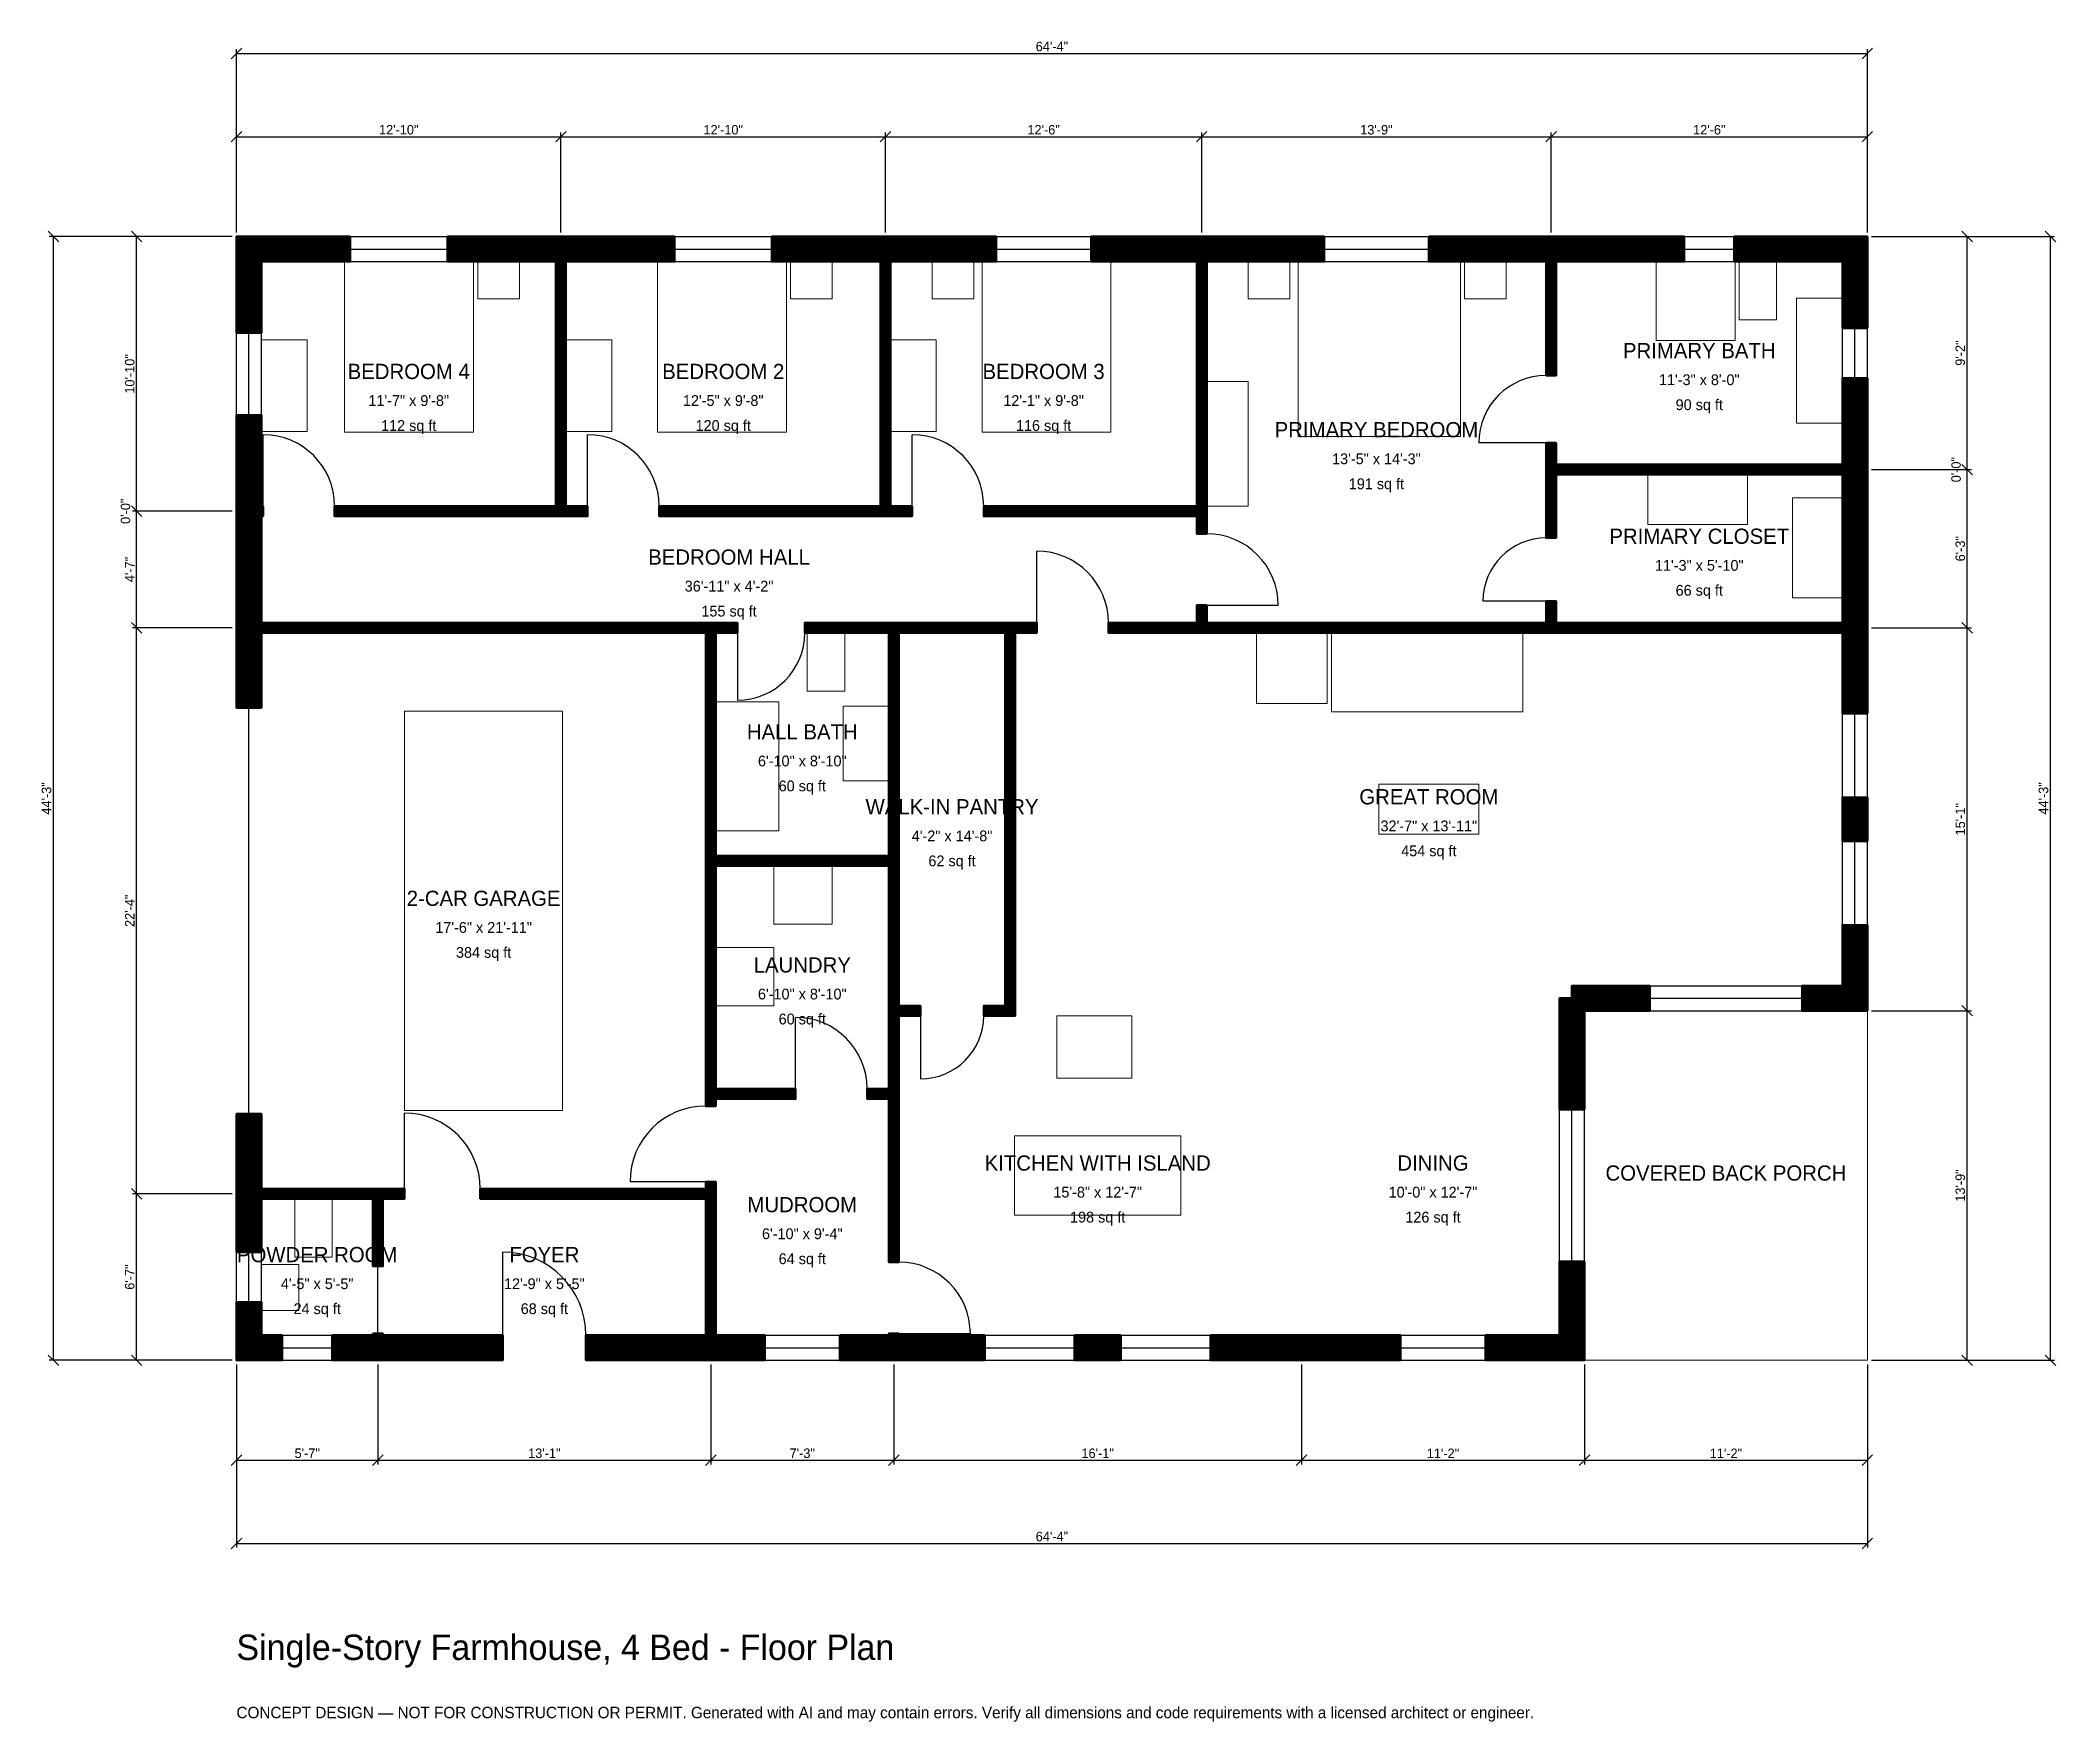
# Model space of a CAD drawing. Header units: inches. Extents: x -93 to 861, y -171 to 624.
import ezdxf
from ezdxf.enums import TextEntityAlignment as Align

# ---------------------------------------------------------------- set-up
doc = ezdxf.new("R2010")
doc.units = ezdxf.units.IN
doc.header["$MEASUREMENT"] = 0
doc.linetypes.add('DASHED', pattern=[0.6, 0.5, -0.1])
for name, color, linetype, lineweight in [('A-ANNO-DIMS', 1, 'Continuous', 13), ('A-ANNO-TEXT', 7, 'Continuous', 18), ('A-AREA-IDEN', 7, 'Continuous', 18), ('A-DOOR', 2, 'Continuous', 25), ('A-FLOR-FIXT', 9, 'Continuous', 13), ('A-FURN', 9, 'Continuous', 13), ('A-GLAZ', 4, 'Continuous', 25), ('A-SITE-PAVE', 8, 'Continuous', 13), ('A-WALL', 7, 'Continuous', 50), ('A-WALL-PATT', 8, 'Continuous', 13)]:
    doc.layers.add(name, color=color, linetype=linetype, lineweight=lineweight)
doc.dimstyles.new('PLAN', dxfattribs={"dimtxt": 4.5, "dimasz": 3, "dimexe": 2, "dimexo": 2, "dimgap": 1, "dimtad": 1, "dimdec": 0, "dimlunit": 4, "dimtsz": 2.5, "dimcen": 2.5, "dimclrd": 1, "dimclre": 1, "dimazin": 3, "dimtfac": 1, "dimtmove": 0, "dimatfit": 3})

msp = doc.modelspace()

# ---------------------------------------------------------------- hatches: boundary and pattern name
at = {"layer": 'A-WALL-PATT'}
h = msp.add_hatch(dxfattribs=at)
h.set_pattern_fill('ANSI31', color=8, scale=0.8)
h.paths.add_polyline_path([(218.5039, 0), (165.3543, 0), (165.3543, 11.811), (218.5039, 11.811), (222.0472, 11.811), (222.0472, 76.378), (115.3543, 76.378), (115.3543, 81.1024), (222.0472, 81.1024), (222.0472, 84.4488), (226.7717, 84.4488), (226.7717, 81.1024), (226.7717, 76.378), (226.7717, 11.811), (230.315, 11.811), (250, 11.811), (250, 0), (230.315, 0), (226.7717, 0), (226.7717, 0), (222.0472, 0), (222.0472, 0), (218.5039, 0)])
h.paths.add_polyline_path([(72.8346, 0), (69.2913, 0), (69.2913, 0), (64.5669, 0), (64.5669, 0), (61.0236, 0), (45.2756, 0), (45.2756, 11.811), (61.0236, 11.811), (64.5669, 11.811), (64.5669, 12.5984), (69.2913, 12.5984), (69.2913, 11.811), (72.8346, 11.811), (125.9843, 11.811), (125.9843, 0), (72.8346, 0)])
h.paths.add_polyline_path([(11.811, 0), (11.811, 0), (0, 0), (0, 0), (0, 0), (0, 11.811), (0, 11.811), (0, 27.5591), (11.811, 27.5591), (11.811, 11.811), (21.6535, 11.811), (21.6535, 0), (11.811, 0)])
h.paths.add_polyline_path([(0, 72.8346), (0, 76.378), (0, 76.378), (0, 81.1024), (0, 81.1024), (0, 84.6457), (0, 116.5354), (11.811, 116.5354), (11.811, 84.6457), (11.811, 81.1024), (64.5669, 81.1024), (69.2913, 81.1024), (79.5276, 81.1024), (79.5276, 76.378), (69.2913, 76.378), (69.2913, 44.4882), (64.5669, 44.4882), (64.5669, 76.378), (11.811, 76.378), (11.811, 72.8346), (11.811, 51.1811), (0, 51.1811), (0, 72.8346)])
h.paths.add_polyline_path([(0, 340.5512), (0, 344.0945), (0, 344.0945), (0, 348.8189), (0, 348.8189), (0, 352.3622), (0, 395.6693), (0, 399.2126), (0, 399.2126), (0, 403.937), (0, 403.937), (0, 407.4803), (0, 447.0472), (11.811, 447.0472), (11.811, 407.4803), (11.811, 403.937), (12.5984, 403.937), (12.5984, 399.2126), (11.811, 399.2126), (11.811, 395.6693), (11.811, 352.3622), (11.811, 348.8189), (222.0472, 348.8189), (226.7717, 348.8189), (237.0079, 348.8189), (237.0079, 344.0945), (226.7717, 344.0945), (226.7717, 238.5827), (308.6614, 238.5827), (308.6614, 344.0945), (268.8976, 344.0945), (268.8976, 348.8189), (308.6614, 348.8189), (313.3858, 348.8189), (363.7795, 348.8189), (368.5039, 348.8189), (378.7402, 348.8189), (378.7402, 344.0945), (368.5039, 344.0945), (368.5039, 167.7165), (368.5039, 162.9921), (363.7795, 162.9921), (353.5433, 162.9921), (353.5433, 167.7165), (363.7795, 167.7165), (363.7795, 344.0945), (313.3858, 344.0945), (313.3858, 238.5827), (313.3858, 233.8583), (313.3858, 167.7165), (323.622, 167.7165), (323.622, 162.9921), (313.3858, 162.9921), (313.3858, 128.3465), (313.3858, 123.622), (313.3858, 46.4567), (308.6614, 46.4567), (308.6614, 123.622), (298.4252, 123.622), (298.4252, 128.3465), (308.6614, 128.3465), (308.6614, 162.9921), (308.6614, 167.7165), (308.6614, 233.8583), (226.7717, 233.8583), (226.7717, 128.3465), (264.5669, 128.3465), (264.5669, 123.622), (226.7717, 123.622), (226.7717, 120.2756), (222.0472, 120.2756), (222.0472, 123.622), (222.0472, 128.3465), (222.0472, 233.8583), (222.0472, 238.5827), (222.0472, 344.0945), (11.811, 344.0945), (11.811, 340.5512), (11.811, 308.6614), (0, 308.6614), (0, 340.5512)])
h.paths.add_polyline_path([(0, 519.685), (0, 519.685), (0, 531.4961), (0, 531.4961), (0, 531.4961), (11.811, 531.4961), (11.811, 531.4961), (53.7402, 531.4961), (53.7402, 519.685), (11.811, 519.685), (11.811, 486.0236), (0, 486.0236), (0, 519.685)])
h.paths.add_polyline_path([(147.6378, 531.4961), (151.1811, 531.4961), (151.1811, 531.4961), (155.9055, 531.4961), (155.9055, 531.4961), (159.4488, 531.4961), (207.2835, 531.4961), (207.2835, 519.685), (159.4488, 519.685), (155.9055, 519.685), (155.9055, 403.937), (166.1417, 403.937), (166.1417, 399.2126), (155.9055, 399.2126), (155.9055, 399.2126), (151.1811, 399.2126), (151.1811, 399.2126), (46.4567, 399.2126), (46.4567, 403.937), (151.1811, 403.937), (151.1811, 519.685), (147.6378, 519.685), (99.8031, 519.685), (99.8031, 531.4961), (147.6378, 531.4961)])
h.paths.add_polyline_path([(301.1811, 531.4961), (304.7244, 531.4961), (304.7244, 531.4961), (309.4488, 531.4961), (309.4488, 531.4961), (312.9921, 531.4961), (359.4488, 531.4961), (359.4488, 519.685), (312.9921, 519.685), (309.4488, 519.685), (309.4488, 403.937), (319.685, 403.937), (319.685, 399.2126), (309.4488, 399.2126), (309.4488, 399.2126), (304.7244, 399.2126), (304.7244, 399.2126), (200, 399.2126), (200, 403.937), (304.7244, 403.937), (304.7244, 519.685), (301.1811, 519.685), (253.3465, 519.685), (253.3465, 531.4961), (301.1811, 531.4961)])
h.paths.add_polyline_path([(450.7874, 531.4961), (454.3307, 531.4961), (454.3307, 531.4961), (459.0551, 531.4961), (459.0551, 531.4961), (462.5984, 531.4961), (514.5669, 531.4961), (514.5669, 519.685), (462.5984, 519.685), (459.0551, 519.685), (459.0551, 403.937), (459.0551, 399.2126), (459.0551, 399.2126), (459.0551, 390.9449), (454.3307, 390.9449), (454.3307, 399.2126), (454.3307, 399.2126), (353.5433, 399.2126), (353.5433, 403.937), (454.3307, 403.937), (454.3307, 519.685), (450.7874, 519.685), (404.3307, 519.685), (404.3307, 531.4961), (450.7874, 531.4961)])
h.paths.add_polyline_path([(616.1417, 531.4961), (619.685, 531.4961), (619.685, 531.4961), (624.4094, 531.4961), (624.4094, 531.4961), (627.9528, 531.4961), (685.0394, 531.4961), (685.0394, 519.685), (627.9528, 519.685), (624.4094, 519.685), (624.4094, 465.748), (619.685, 465.748), (619.685, 519.685), (616.1417, 519.685), (564.1732, 519.685), (564.1732, 531.4961), (616.1417, 531.4961)])
h.paths.add_polyline_path([(759.8425, 531.4961), (759.8425, 531.4961), (771.6535, 531.4961), (771.6535, 531.4961), (771.6536, 531.4961), (771.6536, 519.685), (771.6535, 519.685), (771.6535, 488.189), (759.8425, 488.189), (759.8425, 519.685), (708.6614, 519.685), (708.6614, 531.4961), (759.8425, 531.4961)])
h.paths.add_polyline_path([(771.6535, 427.1654), (771.6535, 423.622), (771.6536, 423.622), (771.6536, 418.8976), (771.6535, 418.8976), (771.6535, 415.3543), (771.6535, 352.3622), (771.6535, 348.8189), (771.6536, 348.8189), (771.6536, 344.0945), (771.6535, 344.0945), (771.6535, 340.5512), (771.6535, 305.9711), (759.8425, 305.9711), (759.8425, 340.5512), (759.8425, 344.0945), (624.4094, 344.0945), (619.685, 344.0945), (459.0551, 344.0945), (454.3307, 344.0945), (412.5984, 344.0945), (412.5984, 348.8189), (454.3307, 348.8189), (454.3307, 357.0866), (459.0551, 357.0866), (459.0551, 348.8189), (619.685, 348.8189), (619.685, 359.0551), (624.4094, 359.0551), (624.4094, 348.8189), (759.8425, 348.8189), (759.8425, 352.3622), (759.8425, 415.3543), (759.8425, 418.8976), (624.4094, 418.8976), (624.4094, 418.8976), (624.4094, 388.9764), (619.685, 388.9764), (619.685, 418.8976), (619.685, 418.8976), (619.685, 423.622), (619.685, 433.8583), (624.4094, 433.8583), (624.4094, 423.622), (759.8425, 423.622), (759.8425, 427.1654), (759.8425, 464.5669), (771.6535, 464.5669), (771.6535, 427.1654)])
h.paths.add_polyline_path([(771.6535, 245.6037), (759.8425, 245.6037), (759.8425, 266.2073), (771.6535, 266.2073), (771.6535, 245.6037)])
h.paths.add_polyline_path([(771.6535, 177.1654), (771.6536, 177.1654), (771.6536, 165.3543), (771.6535, 165.3543), (771.6535, 165.3543), (759.8425, 165.3543), (759.8425, 165.3543), (740.748, 165.3543), (740.748, 177.1654), (759.8425, 177.1654), (759.8425, 205.8399), (771.6535, 205.8399), (771.6535, 177.1654)])
h.paths.add_polyline_path([(637.7953, 165.3543), (637.7953, 118.7008), (625.9843, 118.7008), (625.9843, 171.2598), (631.8898, 171.2598), (631.8898, 177.1654), (668.7008, 177.1654), (668.7008, 165.3543), (637.7953, 165.3543)])
h.paths.add_polyline_path([(637.7953, 11.811), (637.7953, 11.811), (637.7953, 0), (637.7953, 0), (637.7953, 0), (625.9843, 0), (625.9843, 0), (590.9449, 0), (590.9449, 11.811), (625.9843, 11.811), (625.9843, 46.6535), (637.7953, 46.6535), (637.7953, 11.811)])
h.paths.add_polyline_path([(509.8425, 0), (498.0315, 0), (460.8924, 0), (460.8924, 11.811), (498.0315, 11.811), (509.8425, 11.811), (550.7874, 11.811), (550.7874, 0), (509.8425, 0)])
h.paths.add_polyline_path([(396.5879, 0), (396.5879, 11.811), (418.3727, 11.811), (418.3727, 0), (396.5879, 0)])
h.paths.add_polyline_path([(316.9291, 0), (313.3858, 0), (313.3858, 0), (308.6614, 0), (308.6614, 0), (305.1181, 0), (285.4331, 0), (285.4331, 11.811), (305.1181, 11.811), (308.6614, 11.811), (308.6614, 12.5984), (313.3858, 12.5984), (313.3858, 11.811), (316.9291, 11.811), (354.0682, 11.811), (354.0682, 0), (316.9291, 0)])

# ---------------------------------------------------------------- linework, layer by layer
at = {"layer": 'A-DOOR'}
for p, q in [((12.5984, 403.937), (12.5984, 437.7953)), ((166.1417, 403.937), (166.1417, 437.7953)), ((319.685, 403.937), (319.685, 437.7953)), ((619.685, 433.8583), (587.7953, 433.8583)), ((378.7402, 348.8189), (378.7402, 382.6772)), ((459.0551, 357.0866), (492.9134, 357.0866)), ((619.685, 359.0551), (589.7638, 359.0551)), ((237.0079, 344.0945), (237.0079, 312.2047)), ((264.5669, 128.3465), (264.5669, 162.2047)), ((323.622, 162.9921), (323.622, 133.0709)), ((79.5276, 81.1024), (79.5276, 116.9291)), ((222.0472, 84.4488), (186.2205, 84.4488)), ((125.9843, 11.811), (125.9843, 51.1811)), ((66.9291, 12.5984), (66.9291, 44.4882)), ((313.3858, 12.5984), (347.2441, 12.5984))]:
    msp.add_line(p, q, dxfattribs=at)
at = {"layer": 'A-DOOR', "linetype": 'DASHED'}
msp.add_line((5.9055, 116.5354), (5.9055, 308.6614), dxfattribs=at)
at = {"layer": 'A-DOOR'}
for centre, radius, start, end in [((619.685, 433.8583), 31.8898, 90, 180), ((12.5984, 403.937), 33.8583, 0, 90), ((166.1417, 403.937), 33.8583, 0, 90), ((319.685, 403.937), 33.8583, 0, 90), ((378.7402, 348.8189), 33.8583, 0, 90), ((459.0551, 357.0866), 33.8583, 0, 90), ((619.685, 359.0551), 29.9213, 90, 180), ((237.0079, 344.0945), 31.8898, 270, 360), ((264.5669, 128.3465), 33.8583, 0, 90), ((323.622, 162.9921), 29.9213, 270, 360), ((79.5276, 81.1024), 35.8268, 0, 90), ((222.0472, 84.4488), 35.8268, 90, 180), ((125.9843, 11.811), 39.3701, 0, 90), ((313.3858, 12.5984), 33.8583, 0, 90)]:
    msp.add_arc(centre, radius, start, end, dxfattribs=at)
at = {"layer": 'A-FLOR-FIXT'}
for points in [[(671.6535, 482.2835), (709.0551, 482.2835), (709.0551, 519.685), (671.6535, 519.685)], [(711.0236, 492.126), (728.7402, 492.126), (728.7402, 519.685), (711.0236, 519.685)], [(738.189, 443.3071), (759.8425, 443.3071), (759.8425, 502.3622), (738.189, 502.3622)], [(270.0787, 316.5354), (287.7953, 316.5354), (287.7953, 344.0945), (270.0787, 344.0945)], [(226.7717, 250.3937), (256.6929, 250.3937), (256.6929, 311.4173), (226.7717, 311.4173)], [(287.0079, 274.0157), (308.6614, 274.0157), (308.6614, 309.4488), (287.0079, 309.4488)], [(368.1102, 68.7008), (446.8504, 68.7008), (446.8504, 106.1024), (368.1102, 106.1024)], [(27.5591, 48.8189), (45.2756, 48.8189), (45.2756, 76.378), (27.5591, 76.378)], [(11.811, 23.622), (29.5276, 23.622), (29.5276, 45.2756), (11.811, 45.2756)]]:
    msp.add_lwpolyline(points, close=True, dxfattribs=at)
at = {"layer": 'A-FURN'}
for points in [[(51.1811, 438.9764), (112.2047, 438.9764), (112.2047, 519.685), (51.1811, 519.685)], [(114.1732, 501.9685), (133.8583, 501.9685), (133.8583, 519.685), (114.1732, 519.685)], [(199.2126, 438.9764), (260.2362, 438.9764), (260.2362, 519.685), (199.2126, 519.685)], [(262.2047, 501.9685), (281.8898, 501.9685), (281.8898, 519.685), (262.2047, 519.685)], [(329.1339, 501.9685), (348.8189, 501.9685), (348.8189, 519.685), (329.1339, 519.685)], [(352.7559, 438.9764), (413.7795, 438.9764), (413.7795, 519.685), (352.7559, 519.685)], [(478.7402, 501.9685), (498.4252, 501.9685), (498.4252, 519.685), (478.7402, 519.685)], [(502.3622, 437.0079), (579.1339, 437.0079), (579.1339, 519.685), (502.3622, 519.685)], [(581.1024, 501.9685), (600.7874, 501.9685), (600.7874, 519.685), (581.1024, 519.685)], [(11.811, 439.3701), (33.4646, 439.3701), (33.4646, 482.6772), (11.811, 482.6772)], [(155.9055, 439.3701), (177.5591, 439.3701), (177.5591, 482.6772), (155.9055, 482.6772)], [(309.4488, 439.3701), (331.1024, 439.3701), (331.1024, 482.6772), (309.4488, 482.6772)], [(459.0551, 403.937), (478.7402, 403.937), (478.7402, 462.9921), (459.0551, 462.9921)], [(667.7165, 395.2756), (714.9606, 395.2756), (714.9606, 418.8976), (667.7165, 418.8976)], [(736.2205, 360.6299), (759.8425, 360.6299), (759.8425, 407.874), (736.2205, 407.874)], [(482.6772, 310.6299), (516.1417, 310.6299), (516.1417, 344.0945), (482.6772, 344.0945)], [(518.1102, 306.6929), (608.6614, 306.6929), (608.6614, 344.0945), (518.1102, 344.0945)], [(79.5276, 118.1102), (154.3307, 118.1102), (154.3307, 307.0866), (79.5276, 307.0866)], [(540.5512, 248.8189), (587.7953, 248.8189), (587.7953, 272.4409), (540.5512, 272.4409)], [(254.3307, 206.2992), (281.8898, 206.2992), (281.8898, 233.8583), (254.3307, 233.8583)], [(226.7717, 167.7165), (254.3307, 167.7165), (254.3307, 195.2756), (226.7717, 195.2756)], [(388.189, 133.4646), (423.622, 133.4646), (423.622, 162.9921), (388.189, 162.9921)]]:
    msp.add_lwpolyline(points, close=True, dxfattribs=at)
at = {"layer": 'A-GLAZ'}
for p, q in [((53.7402, 531.4961), (99.8031, 531.4961)), ((53.7402, 525.5906), (99.8031, 525.5906)), ((207.2835, 531.4961), (253.3465, 531.4961)), ((207.2835, 525.5906), (253.3465, 525.5906)), ((359.4488, 531.4961), (404.3307, 531.4961)), ((359.4488, 525.5906), (404.3307, 525.5906)), ((514.5669, 531.4961), (564.1732, 531.4961)), ((514.5669, 525.5906), (564.1732, 525.5906)), ((685.0394, 531.4961), (708.6614, 531.4961)), ((685.0394, 525.5906), (708.6614, 525.5906)), ((53.7402, 519.685), (99.8031, 519.685)), ((207.2835, 519.685), (253.3465, 519.685)), ((359.4488, 519.685), (404.3307, 519.685)), ((514.5669, 519.685), (564.1732, 519.685)), ((685.0394, 519.685), (708.6614, 519.685)), ((759.8425, 464.5669), (759.8425, 488.189)), ((765.748, 464.5669), (765.748, 488.189)), ((771.6535, 464.5669), (771.6535, 488.189)), ((0, 447.0472), (0, 486.0236)), ((5.9055, 447.0472), (5.9055, 486.0236)), ((11.811, 447.0472), (11.811, 486.0236)), ((759.8425, 266.2073), (759.8425, 305.9711)), ((765.748, 266.2073), (765.748, 305.9711)), ((771.6535, 266.2073), (771.6535, 305.9711)), ((759.8425, 205.8399), (759.8425, 245.6037)), ((765.748, 205.8399), (765.748, 245.6037)), ((771.6535, 205.8399), (771.6535, 245.6037)), ((668.7008, 177.1654), (740.748, 177.1654)), ((668.7008, 171.2598), (740.748, 171.2598)), ((668.7008, 165.3543), (740.748, 165.3543)), ((625.9843, 46.6535), (625.9843, 118.7008)), ((631.8898, 46.6535), (631.8898, 118.7008)), ((637.7953, 46.6535), (637.7953, 118.7008)), ((0, 27.5591), (0, 51.1811)), ((5.9055, 27.5591), (5.9055, 51.1811)), ((11.811, 27.5591), (11.811, 51.1811)), ((21.6535, 11.811), (45.2756, 11.811)), ((250, 11.811), (285.4331, 11.811)), ((354.0682, 11.811), (396.5879, 11.811)), ((418.3727, 11.811), (460.8924, 11.811)), ((550.7874, 11.811), (590.9449, 11.811)), ((21.6535, 5.9055), (45.2756, 5.9055)), ((21.6535, 0), (45.2756, 0)), ((250, 5.9055), (285.4331, 5.9055)), ((250, 0), (285.4331, 0)), ((354.0682, 5.9055), (396.5879, 5.9055)), ((354.0682, 0), (396.5879, 0)), ((418.3727, 5.9055), (460.8924, 5.9055)), ((418.3727, 0), (460.8924, 0)), ((550.7874, 5.9055), (590.9449, 5.9055)), ((550.7874, 0), (590.9449, 0))]:
    msp.add_line(p, q, dxfattribs=at)
at = {"layer": 'A-SITE-PAVE', "linetype": 'DASHED'}
msp.add_lwpolyline([(637.7953, 0), (771.6535, 0), (771.6535, 165.3543), (637.7953, 165.3543)], close=True, dxfattribs=at)
at = {"layer": 'A-WALL'}
for points in [[(0, 519.685), (0, 519.685), (0, 531.4961), (0, 531.4961), (0, 531.4961), (11.811, 531.4961), (11.811, 531.4961), (53.7402, 531.4961), (53.7402, 519.685), (11.811, 519.685), (11.811, 486.0236), (0, 486.0236), (0, 519.685)], [(147.6378, 531.4961), (151.1811, 531.4961), (151.1811, 531.4961), (155.9055, 531.4961), (155.9055, 531.4961), (159.4488, 531.4961), (207.2835, 531.4961), (207.2835, 519.685), (159.4488, 519.685), (155.9055, 519.685), (155.9055, 403.937), (166.1417, 403.937), (166.1417, 399.2126), (155.9055, 399.2126), (155.9055, 399.2126), (151.1811, 399.2126), (151.1811, 399.2126), (46.4567, 399.2126), (46.4567, 403.937), (151.1811, 403.937), (151.1811, 519.685), (147.6378, 519.685), (99.8031, 519.685), (99.8031, 531.4961), (147.6378, 531.4961)], [(301.1811, 531.4961), (304.7244, 531.4961), (304.7244, 531.4961), (309.4488, 531.4961), (309.4488, 531.4961), (312.9921, 531.4961), (359.4488, 531.4961), (359.4488, 519.685), (312.9921, 519.685), (309.4488, 519.685), (309.4488, 403.937), (319.685, 403.937), (319.685, 399.2126), (309.4488, 399.2126), (309.4488, 399.2126), (304.7244, 399.2126), (304.7244, 399.2126), (200, 399.2126), (200, 403.937), (304.7244, 403.937), (304.7244, 519.685), (301.1811, 519.685), (253.3465, 519.685), (253.3465, 531.4961), (301.1811, 531.4961)], [(450.7874, 531.4961), (454.3307, 531.4961), (454.3307, 531.4961), (459.0551, 531.4961), (459.0551, 531.4961), (462.5984, 531.4961), (514.5669, 531.4961), (514.5669, 519.685), (462.5984, 519.685), (459.0551, 519.685), (459.0551, 403.937), (459.0551, 399.2126), (459.0551, 399.2126), (459.0551, 390.9449), (454.3307, 390.9449), (454.3307, 399.2126), (454.3307, 399.2126), (353.5433, 399.2126), (353.5433, 403.937), (454.3307, 403.937), (454.3307, 519.685), (450.7874, 519.685), (404.3307, 519.685), (404.3307, 531.4961), (450.7874, 531.4961)], [(616.1417, 531.4961), (619.685, 531.4961), (619.685, 531.4961), (624.4094, 531.4961), (624.4094, 531.4961), (627.9528, 531.4961), (685.0394, 531.4961), (685.0394, 519.685), (627.9528, 519.685), (624.4094, 519.685), (624.4094, 465.748), (619.685, 465.748), (619.685, 519.685), (616.1417, 519.685), (564.1732, 519.685), (564.1732, 531.4961), (616.1417, 531.4961)], [(759.8425, 531.4961), (759.8425, 531.4961), (771.6535, 531.4961), (771.6535, 531.4961), (771.6536, 531.4961), (771.6536, 519.685), (771.6535, 519.685), (771.6535, 488.189), (759.8425, 488.189), (759.8425, 519.685), (708.6614, 519.685), (708.6614, 531.4961), (759.8425, 531.4961)], [(771.6535, 427.1654), (771.6535, 423.622), (771.6536, 423.622), (771.6536, 418.8976), (771.6535, 418.8976), (771.6535, 415.3543), (771.6535, 352.3622), (771.6535, 348.8189), (771.6536, 348.8189), (771.6536, 344.0945), (771.6535, 344.0945), (771.6535, 340.5512), (771.6535, 305.9711), (759.8425, 305.9711), (759.8425, 340.5512), (759.8425, 344.0945), (624.4094, 344.0945), (619.685, 344.0945), (459.0551, 344.0945), (454.3307, 344.0945), (412.5984, 344.0945), (412.5984, 348.8189), (454.3307, 348.8189), (454.3307, 357.0866), (459.0551, 357.0866), (459.0551, 348.8189), (619.685, 348.8189), (619.685, 359.0551), (624.4094, 359.0551), (624.4094, 348.8189), (759.8425, 348.8189), (759.8425, 352.3622), (759.8425, 415.3543), (759.8425, 418.8976), (624.4094, 418.8976), (624.4094, 418.8976), (624.4094, 388.9764), (619.685, 388.9764), (619.685, 418.8976), (619.685, 418.8976), (619.685, 423.622), (619.685, 433.8583), (624.4094, 433.8583), (624.4094, 423.622), (759.8425, 423.622), (759.8425, 427.1654), (759.8425, 464.5669), (771.6535, 464.5669), (771.6535, 427.1654)], [(0, 340.5512), (0, 344.0945), (0, 344.0945), (0, 348.8189), (0, 348.8189), (0, 352.3622), (0, 395.6693), (0, 399.2126), (0, 399.2126), (0, 403.937), (0, 403.937), (0, 407.4803), (0, 447.0472), (11.811, 447.0472), (11.811, 407.4803), (11.811, 403.937), (12.5984, 403.937), (12.5984, 399.2126), (11.811, 399.2126), (11.811, 395.6693), (11.811, 352.3622), (11.811, 348.8189), (222.0472, 348.8189), (226.7717, 348.8189), (237.0079, 348.8189), (237.0079, 344.0945), (226.7717, 344.0945), (226.7717, 238.5827), (308.6614, 238.5827), (308.6614, 344.0945), (268.8976, 344.0945), (268.8976, 348.8189), (308.6614, 348.8189), (313.3858, 348.8189), (363.7795, 348.8189), (368.5039, 348.8189), (378.7402, 348.8189), (378.7402, 344.0945), (368.5039, 344.0945), (368.5039, 167.7165), (368.5039, 162.9921), (363.7795, 162.9921), (353.5433, 162.9921), (353.5433, 167.7165), (363.7795, 167.7165), (363.7795, 344.0945), (313.3858, 344.0945), (313.3858, 238.5827), (313.3858, 233.8583), (313.3858, 167.7165), (323.622, 167.7165), (323.622, 162.9921), (313.3858, 162.9921), (313.3858, 128.3465), (313.3858, 123.622), (313.3858, 46.4567), (308.6614, 46.4567), (308.6614, 123.622), (298.4252, 123.622), (298.4252, 128.3465), (308.6614, 128.3465), (308.6614, 162.9921), (308.6614, 167.7165), (308.6614, 233.8583), (226.7717, 233.8583), (226.7717, 128.3465), (264.5669, 128.3465), (264.5669, 123.622), (226.7717, 123.622), (226.7717, 120.2756), (222.0472, 120.2756), (222.0472, 123.622), (222.0472, 128.3465), (222.0472, 233.8583), (222.0472, 238.5827), (222.0472, 344.0945), (11.811, 344.0945), (11.811, 340.5512), (11.811, 308.6614), (0, 308.6614), (0, 340.5512)], [(771.6535, 245.6037), (759.8425, 245.6037), (759.8425, 266.2073), (771.6535, 266.2073), (771.6535, 245.6037)], [(771.6535, 177.1654), (771.6536, 177.1654), (771.6536, 165.3543), (771.6535, 165.3543), (771.6535, 165.3543), (759.8425, 165.3543), (759.8425, 165.3543), (740.748, 165.3543), (740.748, 177.1654), (759.8425, 177.1654), (759.8425, 205.8399), (771.6535, 205.8399), (771.6535, 177.1654)], [(637.7953, 165.3543), (637.7953, 118.7008), (625.9843, 118.7008), (625.9843, 171.2598), (631.8898, 171.2598), (631.8898, 177.1654), (668.7008, 177.1654), (668.7008, 165.3543), (637.7953, 165.3543)], [(0, 72.8346), (0, 76.378), (0, 76.378), (0, 81.1024), (0, 81.1024), (0, 84.6457), (0, 116.5354), (11.811, 116.5354), (11.811, 84.6457), (11.811, 81.1024), (64.5669, 81.1024), (69.2913, 81.1024), (79.5276, 81.1024), (79.5276, 76.378), (69.2913, 76.378), (69.2913, 44.4882), (64.5669, 44.4882), (64.5669, 76.378), (11.811, 76.378), (11.811, 72.8346), (11.811, 51.1811), (0, 51.1811), (0, 72.8346)], [(218.5039, 0), (165.3543, 0), (165.3543, 11.811), (218.5039, 11.811), (222.0472, 11.811), (222.0472, 76.378), (115.3543, 76.378), (115.3543, 81.1024), (222.0472, 81.1024), (222.0472, 84.4488), (226.7717, 84.4488), (226.7717, 81.1024), (226.7717, 76.378), (226.7717, 11.811), (230.315, 11.811), (250, 11.811), (250, 0), (230.315, 0), (226.7717, 0), (226.7717, 0), (222.0472, 0), (222.0472, 0), (218.5039, 0)], [(637.7953, 11.811), (637.7953, 11.811), (637.7953, 0), (637.7953, 0), (637.7953, 0), (625.9843, 0), (625.9843, 0), (590.9449, 0), (590.9449, 11.811), (625.9843, 11.811), (625.9843, 46.6535), (637.7953, 46.6535), (637.7953, 11.811)], [(11.811, 0), (11.811, 0), (0, 0), (0, 0), (0, 0), (0, 11.811), (0, 11.811), (0, 27.5591), (11.811, 27.5591), (11.811, 11.811), (21.6535, 11.811), (21.6535, 0), (11.811, 0)], [(72.8346, 0), (69.2913, 0), (69.2913, 0), (64.5669, 0), (64.5669, 0), (61.0236, 0), (45.2756, 0), (45.2756, 11.811), (61.0236, 11.811), (64.5669, 11.811), (64.5669, 12.5984), (69.2913, 12.5984), (69.2913, 11.811), (72.8346, 11.811), (125.9843, 11.811), (125.9843, 0), (72.8346, 0)], [(316.9291, 0), (313.3858, 0), (313.3858, 0), (308.6614, 0), (308.6614, 0), (305.1181, 0), (285.4331, 0), (285.4331, 11.811), (305.1181, 11.811), (308.6614, 11.811), (308.6614, 12.5984), (313.3858, 12.5984), (313.3858, 11.811), (316.9291, 11.811), (354.0682, 11.811), (354.0682, 0), (316.9291, 0)], [(396.5879, 0), (396.5879, 11.811), (418.3727, 11.811), (418.3727, 0), (396.5879, 0)], [(509.8425, 0), (498.0315, 0), (460.8924, 0), (460.8924, 11.811), (498.0315, 11.811), (509.8425, 11.811), (550.7874, 11.811), (550.7874, 0), (509.8425, 0)]]:
    msp.add_lwpolyline(points, close=True, dxfattribs=at)

# ---------------------------------------------------------------- texts
at = {"layer": 'A-ANNO-TEXT'}
for s, height, p in [('Single-Story Farmhouse, 4 Bed - Floor Plan', 12, (0, -141.7323)), ('CONCEPT DESIGN — NOT FOR CONSTRUCTION OR PERMIT. Generated with AI and may contain errors. Verify all dimensions and code requirements with a licensed architect or engineer.', 5.4, (0, -169.2913))]:
    msp.add_text(s, height=height, dxfattribs=at).set_placement(p)
at = {"layer": 'A-AREA-IDEN'}
for s, height, p in [('PRIMARY BATH', 7.2, (692.126, 477.5591)), ('BEDROOM 4', 7.2, (81.4961, 467.7165)), ('BEDROOM 2', 7.2, (230.315, 467.7165)), ('BEDROOM 3', 7.2, (381.8898, 467.7165)), ('11\'-3" x 8\'-0"', 5.1, (692.126, 463.7795)), ('11\'-7" x 9\'-8"', 5.1, (81.4961, 453.937)), ('12\'-5" x 9\'-8"', 5.1, (230.315, 453.937)), ('12\'-1" x 9\'-8"', 5.1, (381.8898, 453.937)), ('90 sq ft', 5.1, (692.126, 451.9685)), ('112 sq ft', 5.1, (81.4961, 442.126)), ('120 sq ft', 5.1, (230.315, 442.126)), ('116 sq ft', 5.1, (381.8898, 442.126)), ('PRIMARY BEDROOM', 7.2, (539.3701, 440.1575)), ('13\'-5" x 14\'-3"', 5.1, (539.3701, 426.378)), ('191 sq ft', 5.1, (539.3701, 414.5669)), ('PRIMARY CLOSET', 7.2, (692.126, 389.7638)), ('BEDROOM HALL', 7.2, (233.0709, 379.9213)), ('11\'-3" x 5\'-10"', 5.1, (692.126, 375.9843)), ('36\'-11" x 4\'-2"', 5.1, (233.0709, 366.1417)), ('66 sq ft', 5.1, (692.126, 364.1732)), ('155 sq ft', 5.1, (233.0709, 354.3307)), ('HALL BATH', 7.2, (267.7165, 297.2441)), ('6\'-10" x 8\'-10"', 5.1, (267.7165, 283.4646)), ('60 sq ft', 5.1, (267.7165, 271.6535)), ('GREAT ROOM', 7.2, (564.1732, 266.5354)), ('WALK-IN PANTRY', 7.2, (338.5827, 261.811)), ('4\'-2" x 14\'-8"', 5.1, (338.5827, 248.0315)), ('32\'-7" x 13\'-11"', 5.1, (564.1732, 252.7559)), ('62 sq ft', 5.1, (338.5827, 236.2205)), ('454 sq ft', 5.1, (564.1732, 240.9449)), ('2-CAR GARAGE', 7.2, (116.9291, 218.5039)), ('17\'-6" x 21\'-11"', 5.1, (116.9291, 204.7244)), ('384 sq ft', 5.1, (116.9291, 192.9134)), ('LAUNDRY', 7.2, (267.7165, 187.0079)), ('6\'-10" x 8\'-10"', 5.1, (267.7165, 173.2283)), ('60 sq ft', 5.1, (267.7165, 161.4173)), ('KITCHEN WITH ISLAND', 7.2, (407.4803, 93.3071)), ('DINING', 7.2, (566.1417, 93.3071)), ('COVERED BACK PORCH', 7.2, (704.7244, 88.5827)), ('MUDROOM', 7.2, (267.7165, 73.622)), ('15\'-8" x 12\'-7"', 5.1, (407.4803, 79.5276)), ('10\'-0" x 12\'-7"', 5.1, (566.1417, 79.5276)), ('198 sq ft', 5.1, (407.4803, 67.7165)), ('126 sq ft', 5.1, (566.1417, 67.7165)), ('6\'-10" x 9\'-4"', 5.1, (267.7165, 59.8425)), ('POWDER ROOM', 7.2, (38.189, 50)), ('FOYER', 7.2, (145.6693, 50)), ('64 sq ft', 5.1, (267.7165, 48.0315)), ('4\'-5" x 5\'-5"', 5.1, (38.189, 36.2205)), ('12\'-9" x 5\'-5"', 5.1, (145.6693, 36.2205)), ('24 sq ft', 5.1, (38.189, 24.4094)), ('68 sq ft', 5.1, (145.6693, 24.4094))]:
    msp.add_text(s, height=height, dxfattribs=at).set_placement(p, align=Align.MIDDLE_CENTER)

# ---------------------------------------------------------------- dimensions: what is measured, and where the dimension line sits
at = {"layer": 'A-ANNO-DIMS'}
for base, p1, p2, text in [((0, 618.1102), (0, 531.4961), (771.6535, 531.4961), '64\'-4"'), ((0, 578.7402), (0, 531.4961), (153.5433, 531.4961), '12\'-10"'), ((153.5433, 578.7402), (153.5433, 531.4961), (307.0866, 531.4961), '12\'-10"'), ((307.0866, 578.7402), (307.0866, 531.4961), (456.6929, 531.4961), '12\'-6"'), ((456.6929, 578.7402), (456.6929, 531.4961), (622.0472, 531.4961), '13\'-9"'), ((622.0472, 578.7402), (622.0472, 531.4961), (771.6535, 531.4961), '12\'-6"'), ((0, -47.2441), (0, 0), (66.9291, 0), '5\'-7"'), ((0, -86.6142), (0, 0), (771.6535, 0), '64\'-4"'), ((66.9291, -47.2441), (66.9291, 0), (224.4094, 0), '13\'-1"'), ((224.4094, -47.2441), (224.4094, 0), (311.0236, 0), '7\'-3"'), ((311.0236, -47.2441), (311.0236, 0), (503.937, 0), '16\'-1"'), ((503.937, -47.2441), (503.937, 0), (637.7953, 0), '11\'-2"'), ((637.7953, -47.2441), (637.7953, 0), (771.6535, 0), '11\'-2"')]:
    msp.add_linear_dim(base=base, p1=p1, p2=p2, text=text, dimstyle='PLAN', dxfattribs=at).render()
for base, p1, p2, text in [((-86.6142, 0), (0, 0), (0, 531.4961), '44\'-3"'), ((-47.2441, 401.5748), (0, 401.5748), (0, 531.4961), '10\'-10"'), ((818.8976, 421.2598), (771.6535, 421.2598), (771.6535, 531.4961), '9\'-2"'), ((858.2677, 0), (771.6535, 0), (771.6535, 531.4961), '44\'-3"'), ((818.8976, 421.2598), (771.6535, 421.2598), (771.6535, 421.2598), '0\'-0"'), ((818.8976, 346.4567), (771.6535, 346.4567), (771.6535, 421.2598), '6\'-3"'), ((-47.2441, 401.5748), (0, 401.5748), (0, 401.5748), '0\'-0"'), ((-47.2441, 346.4567), (0, 346.4567), (0, 401.5748), '4\'-7"'), ((-47.2441, 78.7402), (0, 78.7402), (0, 346.4567), '22\'-4"'), ((818.8976, 165.3543), (771.6535, 165.3543), (771.6535, 346.4567), '15\'-1"'), ((818.8976, 0), (771.6535, 0), (771.6535, 165.3543), '13\'-9"'), ((-47.2441, 0), (0, 0), (0, 78.7402), '6\'-7"')]:
    msp.add_linear_dim(base=base, p1=p1, p2=p2, angle=90, text=text, dimstyle='PLAN', dxfattribs=at).render()

doc.saveas('drawing.dxf')
